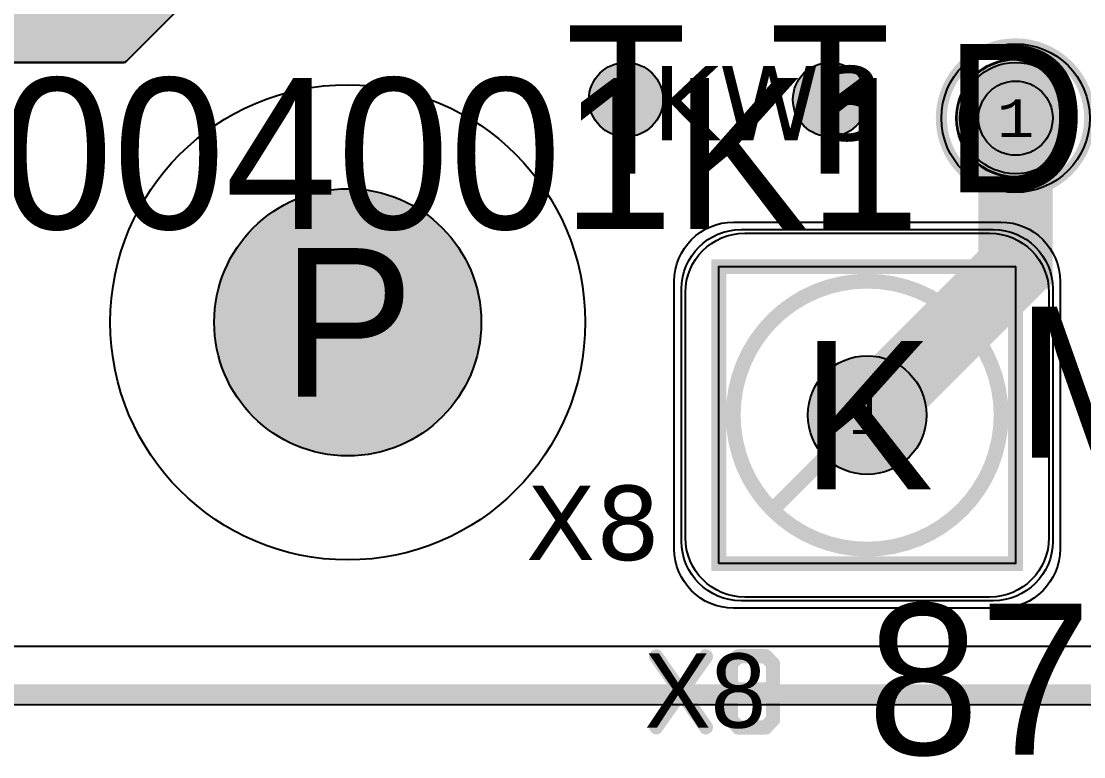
# Model space of a CAD drawing. Extents: x -28 to 199, y -61 to 255.
# Drawn here: x 80.6 to 94.92, y -0.85 to 9.05 of the extents above; entities that cross this region are included whole.
import ezdxf
from ezdxf.enums import TextEntityAlignment as Align

# ---------------------------------------------------------------- set-up
doc = ezdxf.new("R2010")
doc.units = 0
doc.header["$MEASUREMENT"] = 0
for name, color, linetype in [('ASSEMBLY_OUTLINES_TOP', 102, 'CONTINUOUS'), ('ASSEMBLY_PART_NUMBERS_TOP', 102, 'CONTINUOUS'), ('ASSEMBLY_REF_DES_TOP', 102, 'CONTINUOUS'), ('BOARD_OUTLINE', 10, 'CONTINUOUS'), ('DRILL_DRAWING', 21, 'CONTINUOUS'), ('GENERATED_SILKSCREEN_TOP', 140, 'CONTINUOUS'), ('MANUFACTURING_OUTLINES', 10, 'CONTINUOUS'), ('MOUNTING_HOLE_PADS_LAYER14', 150, 'CONTINUOUS'), ('MOUNTING_HOLE_PADS_LAYER17', 10, 'CONTINUOUS'), ('MOUNTING_HOLE_PADS_LAYER_2', 230, 'CONTINUOUS'), ('MOUNTING_HOLE_PADS_LAYER_3', 81, 'CONTINUOUS'), ('MOUNTING_HOLES_LAYER_2', 42, 'CONTINUOUS'), ('MOUNTING_HOLES_LAYER_3', 42, 'CONTINUOUS'), ('MOUNTING_HOLES_LAYER_BOT21', 42, 'CONTINUOUS'), ('MOUNTING_HOLES_LAYER_TOP', 42, 'CONTINUOUS'), ('PART_HOLES_LAYER_2', 30, 'CONTINUOUS'), ('PART_HOLES_LAYER_3', 30, 'CONTINUOUS'), ('PART_HOLES_LAYER_BOTTOM', 30, 'CONTINUOUS'), ('PART_HOLES_LAYER_TOP', 30, 'CONTINUOUS'), ('PART_PADS_LAYER_2', 230, 'CONTINUOUS'), ('PART_PADS_LAYER_3', 81, 'CONTINUOUS'), ('PART_PADS_LAYER_BOTTOM', 10, 'CONTINUOUS'), ('PART_PADS_LAYER_TOP', 150, 'CONTINUOUS'), ('PIN_NUMBERS_BTM', 8, 'CONTINUOUS'), ('PIN_NUMBERS_TOP', 8, 'CONTINUOUS'), ('PLACEMENT_OUTLINES_TOP', 130, 'CONTINUOUS'), ('PLANE_DATA_LAYER_3', 81, 'CONTINUOUS'), ('PLANE_SHAPES_LAYER_3', 81, 'CONTINUOUS'), ('ROUTE_BORDER', 151, 'CONTINUOUS'), ('SILKSCREEN_OUTLINES_TOP', 150, 'CONTINUOUS'), ('SILKSCREEN_REF_DES_TOP', 150, 'CONTINUOUS'), ('SOLDERMASK_PADS_BTM', 12, 'CONTINUOUS'), ('SOLDERMASK_PADS_TOP', 180, 'CONTINUOUS'), ('SOLDERPASTE_PADS_BTM', 12, 'CONTINUOUS'), ('SOLDERPASTE_PADS_TOP', 180, 'CONTINUOUS'), ('TRACES_LAYER_BOTTOM', 10, 'CONTINUOUS')]:
    doc.layers.add(name, color=color, linetype=linetype)
doc.styles.add('COURIER_NEW', font='COUR.TTF')
doc.styles.add('VERDANA', font='verdana.TTF')
doc.styles.add('VERIBEST_GERBER_0', font='txt')

msp = doc.modelspace()

# ---------------------------------------------------------------- hatches: boundary and pattern name
at = {"layer": 'ASSEMBLY_OUTLINES_TOP'}
h = msp.add_hatch(color=256, dxfattribs=at)
edge = h.paths.add_edge_path()
edge.add_arc((94, 7.75), 0.79, 0, 360)
at = {"layer": 'MOUNTING_HOLES_LAYER_2'}
h = msp.add_hatch(color=256, dxfattribs=at)
edge = h.paths.add_edge_path()
edge.add_arc((88.75, 8), 0.5, 0, 360)
h = msp.add_hatch(color=256, dxfattribs=at)
edge = h.paths.add_edge_path()
edge.add_arc((91.5, 8), 0.5, 0, 360)
h = msp.add_hatch(color=256, dxfattribs=at)
edge = h.paths.add_edge_path()
edge.add_arc((85, 5), 1.8, 0, 360)
at = {"layer": 'MOUNTING_HOLES_LAYER_3'}
h = msp.add_hatch(color=256, dxfattribs=at)
edge = h.paths.add_edge_path()
edge.add_arc((88.75, 8), 0.5, 0, 360)
h = msp.add_hatch(color=256, dxfattribs=at)
edge = h.paths.add_edge_path()
edge.add_arc((91.5, 8), 0.5, 0, 360)
h = msp.add_hatch(color=256, dxfattribs=at)
edge = h.paths.add_edge_path()
edge.add_arc((85, 5), 1.8, 0, 360)
at = {"layer": 'MOUNTING_HOLES_LAYER_BOT21'}
h = msp.add_hatch(color=256, dxfattribs=at)
edge = h.paths.add_edge_path()
edge.add_arc((88.75, 8), 0.5, 0, 360)
h = msp.add_hatch(color=256, dxfattribs=at)
edge = h.paths.add_edge_path()
edge.add_arc((91.5, 8), 0.5, 0, 360)
h = msp.add_hatch(color=256, dxfattribs=at)
edge = h.paths.add_edge_path()
edge.add_arc((85, 5), 1.8, 0, 360)
at = {"layer": 'MOUNTING_HOLES_LAYER_TOP'}
h = msp.add_hatch(color=256, dxfattribs=at)
edge = h.paths.add_edge_path()
edge.add_arc((88.75, 8), 0.5, 0, 360)
h = msp.add_hatch(color=256, dxfattribs=at)
edge = h.paths.add_edge_path()
edge.add_arc((91.5, 8), 0.5, 0, 360)
h = msp.add_hatch(color=256, dxfattribs=at)
edge = h.paths.add_edge_path()
edge.add_arc((85, 5), 1.8, 0, 360)
at = {"layer": 'PART_HOLES_LAYER_2'}
h = msp.add_hatch(color=256, dxfattribs=at)
edge = h.paths.add_edge_path()
edge.add_arc((94, 7.75), 0.5, 0, 360)
h = msp.add_hatch(color=256, dxfattribs=at)
edge = h.paths.add_edge_path()
edge.add_arc((92, 3.75), 0.8, 0, 360)
at = {"layer": 'PART_HOLES_LAYER_3'}
h = msp.add_hatch(color=256, dxfattribs=at)
edge = h.paths.add_edge_path()
edge.add_arc((94, 7.75), 0.5, 0, 360)
h = msp.add_hatch(color=256, dxfattribs=at)
edge = h.paths.add_edge_path()
edge.add_arc((92, 3.75), 0.8, 0, 360)
at = {"layer": 'PART_HOLES_LAYER_BOTTOM'}
h = msp.add_hatch(color=256, dxfattribs=at)
edge = h.paths.add_edge_path()
edge.add_arc((94, 7.75), 0.5, 0, 360)
h = msp.add_hatch(color=256, dxfattribs=at)
edge = h.paths.add_edge_path()
edge.add_arc((92, 3.75), 0.8, 0, 360)
at = {"layer": 'PART_HOLES_LAYER_TOP'}
h = msp.add_hatch(color=256, dxfattribs=at)
edge = h.paths.add_edge_path()
edge.add_arc((94, 7.75), 0.5, 0, 360)
h = msp.add_hatch(color=256, dxfattribs=at)
edge = h.paths.add_edge_path()
edge.add_arc((92, 3.75), 0.8, 0, 360)
at = {"layer": 'PLANE_DATA_LAYER_3'}
msp.add_hatch(color=256, dxfattribs=at).paths.add_polyline_path([(86, 13.35582, 0.85414669), (85.85133, 13.37935, -0.60021226), (83.76591, 13.00926, 0.547083), (83.63816, 12.997, -0.78725659), (80.52, 13.75), (80.52, 13.75, -0.34357876), (81.76654, 15.34991, 0.34358036), (81.82411, 15.4238, 0.41421356), (81.74791, 15.5), (79.0762, 15.5, 0.41421356), (79, 15.4238), (79, 10.00001, -0.41421356), (78.99999, 10), (67.00001, 10, -0.41421356), (67, 10.00001), (67, 13.35582, 0.85414669), (66.85133, 13.37936, -0.60021285), (64.76591, 13.00926, 0.547083), (64.63816, 12.997, -0.78725659), (61.52, 13.75), (61.52, 13.75), (61.52, 13.75, -0.78725659), (64.63816, 14.503, 0.547083), (64.76591, 14.49074, -0.60021285), (66.85133, 14.12064, 0.85414669), (67, 14.14418), (67, 16.9238, 0.41421356), (66.9238, 17), (60.5762, 17, 0.41421356), (60.5, 16.9238), (60.5, 11.00001, -0.41421356), (60.49999, 11), (48.50001, 11, -0.41421356), (48.5, 11.00001), (48.5, 13.35582, 0.85414669), (48.35133, 13.37936, -0.60021285), (46.26591, 13.00926, 0.547083), (46.13816, 12.997, -0.78725659), (43.02, 13.75), (43.02, 13.75, -0.34357876), (44.26654, 15.34991, 0.34358036), (44.32411, 15.4238, 0.41421356), (44.24791, 15.5), (35.5762, 15.5, 0.41421356), (35.5, 15.4238), (35.5, 14.99246, 0.52317914), (35.60285, 14.92107, -0.52317771), (37.29, 13.75), (37.29, 13.75), (37.29, 13.75, -0.52317771), (35.60285, 12.57893, 0.52317914), (35.5, 12.50754), (35.5, 10.0762, 0.41421356), (35.5762, 10), (59.49999, 10, -0.41421356), (59.5, 9.99999), (59.5, 4.5762, 0.41421356), (59.5762, 4.5), (61.63275, 4.5, 0.41421356), (61.70895, 4.5762, 0.27855431), (61.66821, 4.64364, -0.278556), (61, 5.75, -0.84269739), (63.42818, 6.16761, 0.70651223), (63.57182, 6.16761, -0.70650779), (65.92818, 6.16761, 0.70651223), (66.07182, 6.16761, -0.84269739), (68.5, 5.75, -0.278556), (67.83179, 4.64364, 0.27855431), (67.79105, 4.5762, 0.41421356), (67.86725, 4.5), (68.9238, 4.5, 0.41421356), (69, 4.5762), (69, 8.49999, -0.41421356), (69.00001, 8.5), (81.96844, 8.5, 0.19891337), (82.02232, 8.52232), (85.97768, 12.47768, 0.19890996), (86, 12.53156), (86, 12.53156)], flags=0)
at = {"layer": 'PLANE_SHAPES_LAYER_3'}
msp.add_hatch(color=256, dxfattribs=at).paths.add_polyline_path([(86, 12.5), (82, 8.5), (69, 8.5), (69, 4.5), (59.5, 4.5), (59.5, 10), (35.5, 10), (35.5, 15.5), (48.5, 15.5), (48.5, 11), (60.5, 11), (60.5, 17), (67, 17), (67, 10), (79, 10), (79, 15.5), (86, 15.5)], flags=0)

# ---------------------------------------------------------------- linework, layer by layer
at = {"layer": 'ASSEMBLY_OUTLINES_TOP', "const_width": 0.2}
msp.add_lwpolyline([(90, 1.75), (90, 5.75), (94, 5.75), (94, 1.75)], close=True, dxfattribs=at)
msp.add_lwpolyline([(90.195, 3.75, -1), (93.805, 3.75, -1)], format="xyb", close=True, dxfattribs=at)
msp.add_lwpolyline([(90.75, 2.5), (93.22487, 4.97487)], dxfattribs=at)
at = {"layer": 'ASSEMBLY_OUTLINES_TOP'}
msp.add_circle((94, 7.75), 0.79, dxfattribs=at)
at = {"layer": 'BOARD_OUTLINE', "const_width": 0.25}
msp.add_lwpolyline([(0, 1.5), (0, 253.5, -0.41421356), (1.5, 255), (168.5, 255, -0.41421356), (170, 253.5), (170, 1.5, -0.41421356), (168.5, 0), (1.5, 0, -0.41421356)], format="xyb", close=True, dxfattribs=at)
at = {"layer": 'GENERATED_SILKSCREEN_TOP', "const_width": 0.15}
msp.add_lwpolyline([(93, 7.75, -1), (95, 7.75, -1)], format="xyb", close=True, dxfattribs=at)
for points in [[(89.8125, -0.468), (89.4915, -0.013), (89.1705, -0.468), (89.1685, -0.472), (89.1645, -0.474), (89.1615, -0.475), (89.1585, -0.475), (89.1515, -0.473), (89.1455, -0.47), (89.1405, -0.465), (89.1365, -0.459), (89.1355, -0.451), (89.1385, -0.444), (89.4655, 0.023), (89.1385, 0.49), (89.1355, 0.497), (89.1355, 0.504), (89.1395, 0.511), (89.1445, 0.516), (89.1515, 0.519), (89.1585, 0.521), (89.1645, 0.52), (89.1705, 0.515), (89.4915, 0.059), (89.8125, 0.515), (89.8175, 0.52), (89.8245, 0.521), (89.8315, 0.519), (89.8375, 0.516), (89.8435, 0.511), (89.8465, 0.504), (89.8475, 0.497), (89.8455, 0.49), (89.5155, 0.023), (89.8455, -0.444), (89.8475, -0.452), (89.8465, -0.459), (89.8435, -0.466), (89.8375, -0.471), (89.8315, -0.475), (89.8245, -0.476), (89.8175, -0.474), (89.8125, -0.468)], [(90.7505, 0.154), (90.7185, 0.058), (90.7505, -0.038), (90.7505, -0.041), (90.7515, -0.045), (90.7515, -0.354), (90.7515, -0.357), (90.7505, -0.36), (90.7495, -0.364), (90.7455, -0.368), (90.6455, -0.471), (90.6415, -0.475), (90.6355, -0.476), (90.6315, -0.477), (90.2645, -0.477), (90.2615, -0.477), (90.2585, -0.476), (90.2545, -0.475), (90.2505, -0.471), (90.1505, -0.368), (90.1465, -0.364), (90.1445, -0.36), (90.1445, -0.354), (90.1445, -0.045), (90.1445, -0.041), (90.1445, -0.039), (90.1455, -0.038), (90.1775, 0.058), (90.1455, 0.154), (90.1445, 0.155), (90.1445, 0.161), (90.1445, 0.401), (90.1445, 0.405), (90.1465, 0.41), (90.1505, 0.415), (90.2505, 0.518), (90.2545, 0.521), (90.2585, 0.522), (90.2615, 0.523), (90.2645, 0.523), (90.6315, 0.523), (90.6355, 0.522), (90.6415, 0.521), (90.6455, 0.518), (90.7455, 0.415), (90.7495, 0.409), (90.7505, 0.405), (90.7515, 0.401), (90.7515, 0.161), (90.7515, 0.157), (90.7505, 0.155), (90.7505, 0.154)], [(90.1845, 0.39), (90.1845, 0.163), (90.2115, 0.077), (90.6825, 0.077), (90.7115, 0.163), (90.7115, 0.39), (90.6225, 0.482), (90.2745, 0.482), (90.1845, 0.39)], [(90.1845, -0.049), (90.1845, -0.345), (90.2745, -0.436), (90.6225, -0.436), (90.7115, -0.345), (90.7115, -0.049), (90.6825, 0.037), (90.2115, 0.037), (90.1845, -0.049)]]:
    msp.add_lwpolyline(points, dxfattribs=at)
at = {"layer": 'MANUFACTURING_OUTLINES'}
msp.add_lwpolyline([(170.15041, 1.5, -0.41421356), (168.5, -0.15041), (1.5, -0.15041, -0.41421356), (-0.15041, 1.5), (-0.15041, 253.5, -0.41421356), (1.5, 255.15041), (168.5, 255.15041, -0.41421356), (170.15041, 253.5)], format="xyb", close=True, dxfattribs=at)
at = {"layer": 'MOUNTING_HOLE_PADS_LAYER14'}
msp.add_circle((85, 5), 3.2, dxfattribs=at)
at = {"layer": 'MOUNTING_HOLE_PADS_LAYER17'}
msp.add_circle((85, 5), 3.2, dxfattribs=at)
at = {"layer": 'MOUNTING_HOLE_PADS_LAYER_2'}
msp.add_circle((85, 5), 3.2, dxfattribs=at)
at = {"layer": 'MOUNTING_HOLE_PADS_LAYER_3'}
msp.add_circle((85, 5), 3.2, dxfattribs=at)
at = {"layer": 'MOUNTING_HOLES_LAYER_2'}
for centre, radius in [((88.75, 8), 0.5), ((91.5, 8), 0.5), ((85, 5), 1.8)]:
    msp.add_circle(centre, radius, dxfattribs=at)
at = {"layer": 'MOUNTING_HOLES_LAYER_3'}
for centre, radius in [((88.75, 8), 0.5), ((91.5, 8), 0.5), ((85, 5), 1.8)]:
    msp.add_circle(centre, radius, dxfattribs=at)
at = {"layer": 'MOUNTING_HOLES_LAYER_BOT21'}
for centre, radius in [((88.75, 8), 0.5), ((91.5, 8), 0.5), ((85, 5), 1.8)]:
    msp.add_circle(centre, radius, dxfattribs=at)
at = {"layer": 'MOUNTING_HOLES_LAYER_TOP'}
for centre, radius in [((88.75, 8), 0.5), ((91.5, 8), 0.5), ((85, 5), 1.8)]:
    msp.add_circle(centre, radius, dxfattribs=at)
at = {"layer": 'PART_HOLES_LAYER_2'}
for centre, radius in [((94, 7.75), 0.5), ((92, 3.75), 0.8)]:
    msp.add_circle(centre, radius, dxfattribs=at)
at = {"layer": 'PART_HOLES_LAYER_3'}
for centre, radius in [((94, 7.75), 0.5), ((92, 3.75), 0.8)]:
    msp.add_circle(centre, radius, dxfattribs=at)
at = {"layer": 'PART_HOLES_LAYER_BOTTOM'}
for centre, radius in [((94, 7.75), 0.5), ((92, 3.75), 0.8)]:
    msp.add_circle(centre, radius, dxfattribs=at)
at = {"layer": 'PART_HOLES_LAYER_TOP'}
for centre, radius in [((94, 7.75), 0.5), ((92, 3.75), 0.8)]:
    msp.add_circle(centre, radius, dxfattribs=at)
at = {"layer": 'PART_PADS_LAYER_2'}
msp.add_lwpolyline([(89.5, 5.45, -0.41421356), (90.3, 6.25), (93.7, 6.25, -0.41421356), (94.5, 5.45), (94.5, 2.05, -0.41421356), (93.7, 1.25), (90.3, 1.25, -0.41421356), (89.5, 2.05)], format="xyb", close=True, dxfattribs=at)
msp.add_circle((94, 7.75), 0.75, dxfattribs=at)
at = {"layer": 'PART_PADS_LAYER_3'}
msp.add_lwpolyline([(89.5, 5.45, -0.41421356), (90.3, 6.25), (93.7, 6.25, -0.41421356), (94.5, 5.45), (94.5, 2.05, -0.41421356), (93.7, 1.25), (90.3, 1.25, -0.41421356), (89.5, 2.05)], format="xyb", close=True, dxfattribs=at)
msp.add_circle((94, 7.75), 0.75, dxfattribs=at)
at = {"layer": 'PART_PADS_LAYER_BOTTOM'}
msp.add_lwpolyline([(89.5, 5.45, -0.41421356), (90.3, 6.25), (93.7, 6.25, -0.41421356), (94.5, 5.45), (94.5, 2.05, -0.41421356), (93.7, 1.25), (90.3, 1.25, -0.41421356), (89.5, 2.05)], format="xyb", close=True, dxfattribs=at)
msp.add_circle((94, 7.75), 0.75, dxfattribs=at)
at = {"layer": 'PART_PADS_LAYER_TOP'}
msp.add_lwpolyline([(89.5, 5.45, -0.41421356), (90.3, 6.25), (93.7, 6.25, -0.41421356), (94.5, 5.45), (94.5, 2.05, -0.41421356), (93.7, 1.25), (90.3, 1.25, -0.41421356), (89.5, 2.05)], format="xyb", close=True, dxfattribs=at)
msp.add_circle((94, 7.75), 0.75, dxfattribs=at)
at = {"layer": 'PLACEMENT_OUTLINES_TOP'}
msp.add_lwpolyline([(90, 1.75), (90, 5.75), (94, 5.75), (94, 1.75)], close=True, dxfattribs=at)
msp.add_circle((94, 7.75), 1, dxfattribs=at)
at = {"layer": 'PLANE_DATA_LAYER_3'}
msp.add_lwpolyline([(68.9238, 4.5, 0.41421356), (69, 4.5762), (69, 8.49999, -0.41421356), (69.00001, 8.5), (81.96844, 8.5, 0.19891337), (82.02232, 8.52232), (85.97768, 12.47768, 0.19890996), (86, 12.53156), (86, 12.53156), (86, 13.35582, 0.85414669), (85.85133, 13.37935, -0.60021226), (83.76591, 13.00926, 0.547083), (83.63816, 12.997, -0.78725659), (80.52, 13.75), (80.52, 13.75, -0.34357876), (81.76654, 15.34991, 0.34358036), (81.82411, 15.4238, 0.41421356), (81.74791, 15.5), (79.0762, 15.5, 0.41421356), (79, 15.4238), (79, 10.00001, -0.41421356), (78.99999, 10), (67.00001, 10, -0.41421356)], format="xyb", dxfattribs=at)
at = {"layer": 'PLANE_SHAPES_LAYER_3'}
msp.add_lwpolyline([(86, 12.5), (82, 8.5), (69, 8.5), (69, 4.5), (59.5, 4.5), (59.5, 10), (35.5, 10), (35.5, 15.5), (48.5, 15.5), (48.5, 11), (60.5, 11), (60.5, 17), (67, 17), (67, 10), (79, 10), (79, 15.5), (86, 15.5)], close=True, dxfattribs=at)
at = {"layer": 'ROUTE_BORDER'}
msp.add_lwpolyline([(0.635, 2.135), (0.635, 252.5, -0.41421356), (2.135, 254), (168, 254, -0.41421356), (169.5, 252.5), (169.5, 2.135, -0.41421356), (168, 0.635), (2.135, 0.635, -0.41421356)], format="xyb", close=True, dxfattribs=at)
at = {"layer": 'SILKSCREEN_OUTLINES_TOP'}
msp.add_lwpolyline([(90, 1.75), (90, 5.75), (94, 5.75), (94, 1.75)], close=True, dxfattribs=at)
msp.add_circle((94, 7.75), 1, dxfattribs=at)
at = {"layer": 'SOLDERMASK_PADS_BTM'}
msp.add_lwpolyline([(89.4, 5.55, -0.41421356), (90.2, 6.35), (93.8, 6.35, -0.41421356), (94.6, 5.55), (94.6, 1.95, -0.41421356), (93.8, 1.15), (90.2, 1.15, -0.41421356), (89.4, 1.95)], format="xyb", close=True, dxfattribs=at)
msp.add_circle((94, 7.75), 0.8, dxfattribs=at)
at = {"layer": 'SOLDERMASK_PADS_TOP'}
msp.add_lwpolyline([(89.4, 5.55, -0.41421356), (90.2, 6.35), (93.8, 6.35, -0.41421356), (94.6, 5.55), (94.6, 1.95, -0.41421356), (93.8, 1.15), (90.2, 1.15, -0.41421356), (89.4, 1.95)], format="xyb", close=True, dxfattribs=at)
msp.add_circle((94, 7.75), 0.8, dxfattribs=at)
at = {"layer": 'SOLDERPASTE_PADS_BTM'}
msp.add_lwpolyline([(89.55, 5.4, -0.41421356), (90.35, 6.2), (93.65, 6.2, -0.41421356), (94.45, 5.4), (94.45, 2.1, -0.41421356), (93.65, 1.3), (90.35, 1.3, -0.41421356), (89.55, 2.1)], format="xyb", close=True, dxfattribs=at)
at = {"layer": 'SOLDERPASTE_PADS_TOP'}
msp.add_lwpolyline([(89.55, 5.4, -0.41421356), (90.35, 6.2), (93.65, 6.2, -0.41421356), (94.45, 5.4), (94.45, 2.1, -0.41421356), (93.65, 1.3), (90.35, 1.3, -0.41421356), (89.55, 2.1)], format="xyb", close=True, dxfattribs=at)
at = {"layer": 'TRACES_LAYER_BOTTOM', "const_width": 1}
msp.add_lwpolyline([(92, 3.75), (94, 5.75), (94, 7.75)], dxfattribs=at)

# ---------------------------------------------------------------- texts
at = {"layer": 'ASSEMBLY_PART_NUMBERS_TOP', "style": 'VERIBEST_GERBER_0'}
for s, p in [('R46KI21004001K1', (69.75, 8.29)), ('MGSHV-0_2-D1_6xd0.62', (94, 5.21)), ('8730', (92, 1.21))]:
    msp.add_text(s, height=2.032, dxfattribs=at).set_placement(p, align=Align.TOP_LEFT)
at = {"layer": 'ASSEMBLY_REF_DES_TOP', "style": 'VERDANA'}
for s, p in [('KW3', (89.1, 8.45)), ('X8', (87.4, 2.8))]:
    msp.add_text(s, height=1, dxfattribs=at).set_placement(p, align=Align.TOP_LEFT)
at = {"layer": 'DRILL_DRAWING', "style": 'VERIBEST_GERBER_0'}
for s, p in [('T', (88.75, 8)), ('T', (91.5, 8)), ('D', (94, 7.75)), ('P', (85, 5)), ('K', (92, 3.75))]:
    msp.add_text(s, height=2, dxfattribs=at).set_placement(p, align=Align.MIDDLE_CENTER)
at = {"layer": 'PIN_NUMBERS_BTM', "style": 'COURIER_NEW'}
for p in [(94, 7.75), (92, 3.75)]:
    msp.add_text('1', height=0.508, dxfattribs=at).set_placement(p, align=Align.MIDDLE_CENTER)
at = {"layer": 'PIN_NUMBERS_TOP', "style": 'COURIER_NEW'}
for p in [(94, 7.75), (92, 3.75)]:
    msp.add_text('1', height=0.508, dxfattribs=at).set_placement(p, align=Align.MIDDLE_CENTER)
at = {"layer": 'SILKSCREEN_REF_DES_TOP', "style": 'VERIBEST_GERBER_0'}
msp.add_text('X8', height=1, dxfattribs=at).set_placement((89, 0.54), align=Align.TOP_LEFT)

doc.saveas('drawing.dxf')
